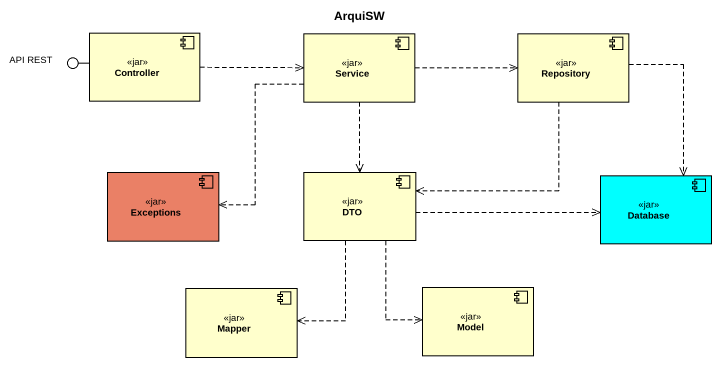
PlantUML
@startuml
title ArquiSW
() "API REST" as API_REST
component Controller <<jar>>
component Service <<jar>>
component Repository <<jar>>
component Exceptions <<jar>> #EA8066
component DTO <<jar>>
component "Database" as Database_ <<jar>> #00FFFF
component Mapper <<jar>>
component Model <<jar>>
Controller -left- API_REST
Controller .right.> Service
Service .right.> Repository
Service ..> Exceptions
Service ..> DTO
Repository ..> DTO
Repository ..> Database_
DTO .right.> Database_
DTO ..> Mapper
DTO ..> Model
@enduml
